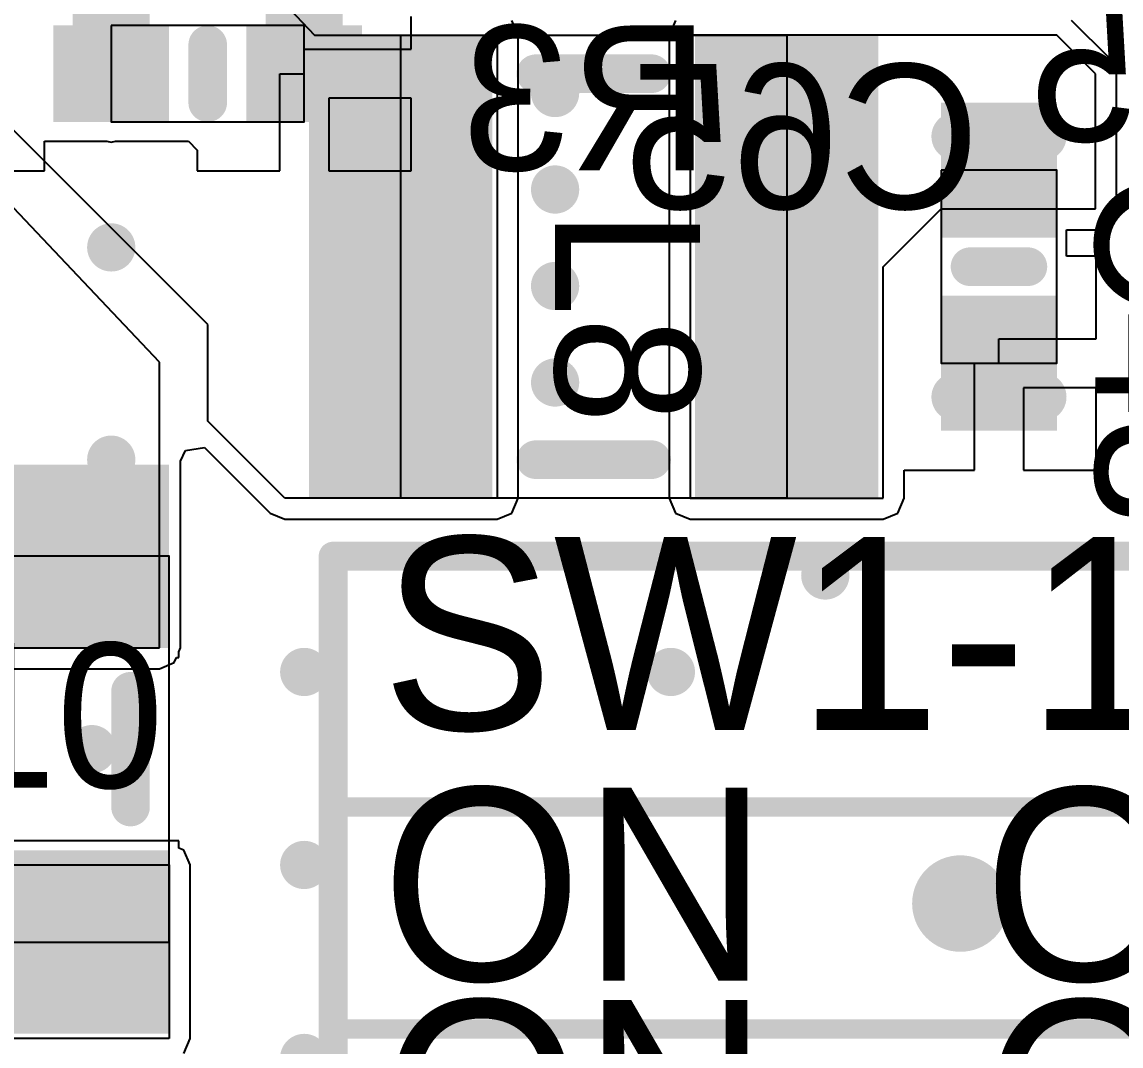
# Model space of a CAD drawing. Header units: millimetres. Extents: x 15 to 122, y 23 to 96.
# Drawn here: x 85.14 to 90.83, y 59.26 to 64.57 of the extents above; entities that cross this region are included whole.
import ezdxf

# ---------------------------------------------------------------- set-up
doc = ezdxf.new("R2010")
doc.units = ezdxf.units.MM
for name, color, linetype in [('Bottom Modules', 3, 'Continuous'), ('BottomLayer', 5, 'Continuous'), ('BottomOverlay', 54, 'Continuous'), ('BottomPaste', 16, 'Continuous'), ('TopLayer', 1, 'Continuous'), ('TopOverlay', 2, 'Continuous'), ('TopPaste', 8, 'Continuous'), ('TopSolder', 216, 'Continuous'), ('Upper Modules', 80, 'Continuous')]:
    doc.layers.add(name, color=color, linetype=linetype)
doc.styles.get("Standard").update_dxf_attribs({"font": 'ARExthalf2.shx', "width": 0.1})

msp = doc.modelspace()

# ---------------------------------------------------------------- linework, layer by layer
at = {"layer": 'Bottom Modules'}
msp.add_lwpolyline([(85.60000152, 64.5499979), (85.60000152, 64.04999889999999), (86.60000206, 64.04999889999999), (86.60000206, 64.5499979)], close=True, dxfattribs=at)
at = {"layer": 'BottomLayer'}
for p, q in [((87.15400145999999, 64.4269984), (87.15400145999999, 64.5959973)), ((86.60000206, 64.29999839999999), (86.60000206, 64.4269984)), ((86.60000206, 64.4269984), (87.15400145999999, 64.4269984)), ((86.47300206, 63.79599889999999), (86.47300206, 64.29999839999999)), ((86.47300206, 64.29999839999999), (86.60000206, 64.29999839999999)), ((87.15400145999999, 64.1729984), (86.72700205999999, 64.1729984)), ((86.72700205999999, 64.1729984), (86.72700205999999, 63.79599889999999)), ((87.15400145999999, 63.79599889999999), (87.15400145999999, 64.1729984)), ((85.25399764, 63.79597858), (85.25399764, 63.9499991)), ((85.25399764, 63.9499991), (85.57786034, 63.9499991)), ((85.57786034, 63.9499991), (85.60000151999999, 63.94559474)), ((85.60000151999999, 63.94559474), (85.6221427, 63.9499991)), ((85.6221427, 63.9499991), (85.97528652, 63.9499991)), ((85.97528652, 63.9499991), (85.97528906, 63.94999656)), ((85.97528906, 63.94999656), (85.97529159999999, 63.9499991)), ((85.97529159999999, 63.9499991), (85.99999817999999, 63.94999656)), ((85.99999817999999, 63.94999656), (86.04600266, 63.90399462)), ((86.04600266, 63.90399462), (86.04600266, 63.79599889999999)), ((84.14599883999999, 63.79597858), (85.25399764, 63.79597858)), ((86.04600266, 63.79599889999999), (86.47300206, 63.79599889999999)), ((86.72700205999999, 63.79599889999999), (87.15400145999999, 63.79599889999999))]:
    msp.add_line(p, q, dxfattribs=at)
at = {"layer": 'BottomLayer', "const_width": 0.3999992}
for points in [[(85.60001168, 64.30000856), (85.60001168, 65.0999968)], [(86.60000206, 64.29999839999999), (86.60000206, 64.97499832)], [(85.60000151999999, 64.29999839999999), (85.60001168, 64.30000856)]]:
    msp.add_lwpolyline(points, dxfattribs=at)
at = {"layer": 'BottomLayer'}
for points, const_width in [([(85.53750228, 64.42500196, 1), (85.66250076, 64.42500196, 1)], 0.12499848), ([(86.71250119999999, 64.42500196, 1), (86.83749968, 64.42500196, 1)], 0.12499848), ([(85.50000172, 64.29999839999999, 1), (85.70000132, 64.29999839999999, 1)], 0.1999996), ([(85.50001187999999, 64.30000856, 1), (85.70001148, 64.30000856, 1)], 0.1999996), ([(85.50001187999999, 64.30000856, 1), (85.70001148, 64.30000856, 1)], 0.1999996), ([(86.50000226, 64.29999839999999, 1), (86.70000186, 64.29999839999999, 1)], 0.1999996), ([(89.23750249999999, 64.30000093999999, 1), (89.36250098, 64.30000093999999, 1)], 0.12499848), ([(85.53750228, 64.17499991999999, 1), (85.66250076, 64.17499991999999, 1)], 0.12499848), ([(86.71250119999999, 64.17499991999999, 1), (86.83749968, 64.17499991999999, 1)], 0.12499848), ([(85.53750228, 63.40000019999999, 1), (85.66250076, 63.40000019999999, 1)], 0.12499848), ([(89.23750249999999, 63.2000006, 1), (89.36250098, 63.2000006, 1)], 0.12499848), ([(85.53750228, 62.29999986, 1), (85.66250076, 62.29999986, 1)], 0.12499848), ([(89.23750249999999, 61.70000106, 1), (89.36250098, 61.70000106, 1)], 0.12499848), ([(85.53750228, 60.09999918, 1), (85.66250076, 60.09999918, 1)], 0.12499848), ([(89.87497391999999, 59.9999816, 1), (90.12497087999999, 59.9999816, 1)], 0.2499995)]:
    msp.add_lwpolyline(points, format="xyb", close=True, dxfattribs=dict(at, const_width=const_width))
for points in [[(85.30000212, 64.5499979), (85.30000212, 64.04999889999999), (85.90000092, 64.5499979), (85.90000092, 64.04999889999999)], [(86.30000265999999, 64.5499979), (86.30000265999999, 64.04999889999999), (86.90000146, 64.5499979), (86.90000146, 64.04999889999999)]]:
    msp.add_solid(points, dxfattribs=at)
at = {"layer": 'BottomOverlay', "const_width": 0.1999996}
msp.add_lwpolyline([(86.10000052, 64.15000124), (86.10000052, 64.45000064)], dxfattribs=at)
at = {"layer": 'BottomOverlay', "const_width": 0.0999998}
for points in [[(86.05000061999999, 64.45000064, 1), (86.15000042, 64.45000064, 1)], [(86.05000061999999, 64.15000124, 1), (86.15000042, 64.15000124, 1)]]:
    msp.add_lwpolyline(points, format="xyb", close=True, dxfattribs=at)
at = {"layer": 'BottomPaste'}
for points in [[(85.30000212, 64.5499979), (85.30000212, 64.04999889999999), (85.90000092, 64.5499979), (85.90000092, 64.04999889999999)], [(85.30000212, 64.5499979), (85.30000212, 64.04999889999999), (85.90000092, 64.5499979), (85.90000092, 64.04999889999999)], [(86.30000265999999, 64.5499979), (86.30000265999999, 64.04999889999999), (86.90000146, 64.5499979), (86.90000146, 64.04999889999999)], [(86.30000265999999, 64.5499979), (86.30000265999999, 64.04999889999999), (86.90000146, 64.5499979), (86.90000146, 64.04999889999999)]]:
    msp.add_solid(points, dxfattribs=at)
at = {"layer": 'TopLayer'}
for p, q in [((85.0529414, 66.19999967999999), (86.65294327999999, 64.50000054)), ((87.70823962, 64.50000054), (87.67654042, 64.57653327999999)), ((88.52346023999999, 64.57653327999999), (88.49176104, 64.50000054)), ((90.7765393, 64.37653876), (90.5765397, 64.57653836)), ((86.65294327999999, 64.50000054), (87.60000006, 64.50000054)), ((87.60000006, 64.50000054), (87.60000006, 62.10000025999999)), ((87.70823962, 62.10000025999999), (87.70823962, 64.50000054)), ((88.49176104, 64.50000054), (88.49176104, 62.10000025999999)), ((90.50000188, 64.50000054), (88.6000006, 64.50000054)), ((88.6000006, 64.50000054), (88.6000006, 62.10000025999999)), ((90.70000148, 64.30000093999999), (90.50000188, 64.50000054)), ((90.80824104, 64.30000093999999), (90.7765393, 64.37653876)), ((90.70000148, 63.5999998), (90.70000148, 64.30000093999999)), ((90.80824104, 63.5999998), (90.80824104, 64.30000093999999)), ((86.10000052, 63.000001), (84.90000038, 64.20000114)), ((85.85000102, 62.80517029999999), (84.62499966, 64.10000133999999)), ((89.60000113999999, 63.30000039999999), (89.90000054, 63.5999998)), ((89.90000054, 63.5999998), (90.70000148, 63.5999998)), ((90.7765393, 63.52346197999999), (90.80824104, 63.5999998)), ((90.70000148, 63.49176024), (90.7765393, 63.52346197999999)), ((90.55000686, 63.40000019999999), (90.55000432, 63.49176024)), ((90.55000432, 63.49176024), (90.70000148, 63.49176024)), ((90.55000432, 63.35399826), (90.55000432, 63.40000019999999)), ((90.55000432, 63.40000019999999), (90.55000686, 63.40000019999999)), ((90.70400198, 63.35399826), (90.55000432, 63.35399826)), ((90.70400198, 62.92699886), (90.70400198, 63.35399826)), ((89.60000113999999, 62.10000025999999), (89.60000113999999, 63.30000039999999)), ((86.10000052, 62.49999946), (86.10000052, 63.000001)), ((90.20000248, 62.79999886), (90.20000248, 62.92699886)), ((90.20000248, 62.92699886), (90.70400198, 62.92699886)), ((85.85000102, 61.32500054), (85.85000102, 62.80517029999999)), ((90.07300248, 62.24599945999999), (90.07300248, 62.79999886)), ((90.07300248, 62.79999886), (90.20000248, 62.79999886)), ((90.70400198, 62.67299886), (90.32700247999999, 62.67299886)), ((90.32700247999999, 62.67299886), (90.32700247999999, 62.24599945999999)), ((90.70400198, 62.24599945999999), (90.70400198, 62.67299886)), ((86.49999971999999, 62.10000025999999), (86.10000052, 62.49999946)), ((85.98522554, 62.34697207999999), (86.08393502, 62.36299185999999)), ((86.08393502, 62.36299185999999), (86.42346189999999, 62.02346244)), ((85.95824058, 62.29300215999999), (85.98522554, 62.34697207999999)), ((85.95824058, 61.32500054), (85.95824058, 62.29300215999999)), ((89.70824069999999, 62.10000025999999), (89.70824069999999, 62.24599945999999)), ((89.70824069999999, 62.24599945999999), (90.07300248, 62.24599945999999)), ((90.32700247999999, 62.24599945999999), (90.70400198, 62.24599945999999)), ((87.60000006, 62.10000025999999), (86.49999971999999, 62.10000025999999)), ((87.67653788, 62.02346244), (87.70823962, 62.10000025999999)), ((88.49176104, 62.10000025999999), (88.52346277999999, 62.02346244)), ((88.6000006, 62.10000025999999), (89.60000113999999, 62.10000025999999)), ((89.67653896, 62.02346244), (89.70824069999999, 62.10000025999999)), ((86.42346189999999, 62.02346244), (86.49999971999999, 61.99176069999999)), ((87.60000006, 61.99176069999999), (87.67653788, 62.02346244)), ((88.52346277999999, 62.02346244), (88.6000006, 61.99176069999999)), ((89.60000113999999, 61.99176069999999), (89.67653896, 62.02346244)), ((86.49999971999999, 61.99176069999999), (87.60000006, 61.99176069999999)), ((88.6000006, 61.99176069999999), (89.60000113999999, 61.99176069999999)), ((83.50000064, 61.32500054), (85.85000102, 61.32500054)), ((85.9500059, 61.30511996), (85.95824058, 61.32500054)), ((85.9500059, 61.27500826), (85.9500059, 61.30511996)), ((85.85000102, 61.21676098), (85.92653883999999, 61.24846272)), ((85.92653883999999, 61.24846272), (85.9375345, 61.27500826)), ((85.9375345, 61.27500826), (85.9500059, 61.27500826)), ((83.50000064, 61.21676098), (85.85000102, 61.21676098)), ((85.9500059, 60.32501269999999), (83.45000582, 60.32501269999999)), ((85.9500059, 60.28752992), (85.9500059, 60.32501269999999)), ((85.97653874, 60.27653934), (85.9500059, 60.28752992)), ((86.00824048, 60.20000151999999), (85.97653874, 60.27653934)), ((83.50000064, 60.20000151999999), (85.90000092, 60.20000151999999)), ((85.90000092, 60.20000151999999), (85.90000092, 59.30000078)), ((86.00824048, 59.30000078), (86.00824048, 60.20000151999999)), ((85.90000092, 59.30000078), (84.70000078, 59.30000078)), ((85.97653874, 59.22346296), (86.00824048, 59.30000078))]:
    msp.add_line(p, q, dxfattribs=at)
for points, const_width in [([(87.83750275999999, 64.20000114, 1), (87.96250124, 64.20000114, 1)], 0.12499848), ([(89.91250242, 63.97500032, 1), (90.0375009, 63.97500032, 1)], 0.12499848), ([(90.36250152, 63.97500032, 1), (90.4875, 63.97500032, 1)], 0.12499848), ([(87.83750275999999, 63.6999996, 1), (87.96250124, 63.6999996, 1)], 0.12499848), ([(87.83750275999999, 63.2000006, 1), (87.96250124, 63.2000006, 1)], 0.12499848), ([(87.83750275999999, 62.70000159999999, 1), (87.96250124, 62.70000159999999, 1)], 0.12499848), ([(89.91250242, 62.62500048, 1), (90.0375009, 62.62500048, 1)], 0.12499848), ([(90.36250152, 62.62500048, 1), (90.4875, 62.62500048, 1)], 0.12499848), ([(86.53750282, 61.19999952, 1), (86.66250129999999, 61.19999952, 1)], 0.12499848), ([(88.43750156, 61.19999952, 1), (88.56250003999999, 61.19999952, 1)], 0.12499848), ([(85.43750247999999, 60.80000032, 1), (85.56250096, 60.80000032, 1)], 0.12499848), ([(86.53750282, 60.20000151999999, 1), (86.66250129999999, 60.20000151999999, 1)], 0.12499848), ([(89.87497391999999, 59.9999816, 1), (90.12497087999999, 59.9999816, 1)], 0.2499995), ([(86.53750282, 59.20000098, 1), (86.66250129999999, 59.20000098, 1)], 0.12499848)]:
    msp.add_lwpolyline(points, format="xyb", close=True, dxfattribs=dict(at, const_width=const_width))
for points in [[(86.67498286, 64.45000572), (86.67498286, 62.15000524), (87.52498369999999, 64.45000572), (87.52498369999999, 62.15000524)], [(88.67497886, 64.45000572), (88.67497886, 62.15000524), (89.52497969999999, 64.45000572), (89.52497969999999, 62.15000524)], [(89.95000298, 63.5), (90.45000198, 63.5), (89.95000298, 64.0999988), (90.45000198, 64.0999988)], [(89.95000298, 62.49999946), (90.45000198, 62.49999946), (89.95000298, 63.09999826), (90.45000198, 63.09999826)], [(85.8500061, 62.2250089), (83.55000562, 62.2250089), (85.8500061, 61.37500806), (83.55000562, 61.37500806)], [(85.8500061, 60.2250129), (83.55000562, 60.2250129), (85.8500061, 59.37501206), (83.55000562, 59.37501206)]]:
    msp.add_solid(points, dxfattribs=at)
at = {"layer": 'TopOverlay'}
for points, const_width in [([(87.80000727999999, 64.30000348), (88.40000608, 64.30000348)], 0.1999996), ([(90.05000023999999, 63.30000039999999), (90.34999964, 63.30000039999999)], 0.1999996), ([(87.80000727999999, 62.30000748), (88.40000608, 62.30000748)], 0.1999996), ([(86.75000175999999, 56.09999955999999), (86.75000175999999, 61.80000086)], 0.1499997), ([(86.75000175999999, 61.80000086), (91.00000088, 61.80000086)], 0.1499997), ([(85.70000386, 60.49998567999999), (85.70000386, 61.09998448)], 0.1999996), ([(86.75000175999999, 60.49999837999999), (96.00000104, 60.49999837999999)], 0.0999998), ([(86.75000175999999, 59.34999814), (96.00000104, 59.34999814)], 0.0999998)]:
    msp.add_lwpolyline(points, dxfattribs=dict(at, const_width=const_width))
for points, const_width in [([(87.75000738, 64.30000348, 1), (87.85000717999999, 64.30000348, 1)], 0.0999998), ([(88.35000618, 64.30000348, 1), (88.45000598, 64.30000348, 1)], 0.0999998), ([(90.00000034, 63.30000039999999, 1), (90.10000013999999, 63.30000039999999, 1)], 0.0999998), ([(90.29999973999999, 63.30000039999999, 1), (90.39999954, 63.30000039999999, 1)], 0.0999998), ([(87.75000738, 62.30000748, 1), (87.85000717999999, 62.30000748, 1)], 0.0999998), ([(88.35000618, 62.30000748, 1), (88.45000598, 62.30000748, 1)], 0.0999998), ([(86.71250119999999, 61.80000086, 1), (86.78750232, 61.80000086, 1)], 0.07499858), ([(86.71250119999999, 61.80000086, 1), (86.78750232, 61.80000086, 1)], 0.07499858), ([(85.65000395999999, 61.09998448, 1), (85.75000376, 61.09998448, 1)], 0.0999998), ([(85.65000395999999, 60.49998567999999, 1), (85.75000376, 60.49998567999999, 1)], 0.0999998), ([(86.72500308, 60.49999837999999, 1), (86.77500044, 60.49999837999999, 1)], 0.0499999), ([(86.72500308, 59.34999814, 1), (86.77500044, 59.34999814, 1)], 0.0499999)]:
    msp.add_lwpolyline(points, format="xyb", close=True, dxfattribs=dict(at, const_width=const_width))
at = {"layer": 'TopPaste'}
for points in [[(86.67498286, 64.45000572), (86.67498286, 62.15000524), (87.52498369999999, 64.45000572), (87.52498369999999, 62.15000524)], [(86.67498286, 64.45000572), (86.67498286, 62.15000524), (87.52498369999999, 64.45000572), (87.52498369999999, 62.15000524)], [(88.67497886, 64.45000572), (88.67497886, 62.15000524), (89.52497969999999, 64.45000572), (89.52497969999999, 62.15000524)], [(88.67497886, 64.45000572), (88.67497886, 62.15000524), (89.52497969999999, 64.45000572), (89.52497969999999, 62.15000524)], [(89.95000298, 63.5), (90.45000198, 63.5), (89.95000298, 64.0999988), (90.45000198, 64.0999988)], [(89.95000298, 63.5), (90.45000198, 63.5), (89.95000298, 64.0999988), (90.45000198, 64.0999988)], [(89.95000298, 62.49999946), (90.45000198, 62.49999946), (89.95000298, 63.09999826), (90.45000198, 63.09999826)], [(89.95000298, 62.49999946), (90.45000198, 62.49999946), (89.95000298, 63.09999826), (90.45000198, 63.09999826)], [(85.8500061, 62.2250089), (83.55000562, 62.2250089), (85.8500061, 61.37500806), (83.55000562, 61.37500806)], [(85.8500061, 62.2250089), (83.55000562, 62.2250089), (85.8500061, 61.37500806), (83.55000562, 61.37500806)], [(85.8500061, 60.2250129), (83.55000562, 60.2250129), (85.8500061, 59.37501206), (83.55000562, 59.37501206)], [(85.8500061, 60.2250129), (83.55000562, 60.2250129), (85.8500061, 59.37501206), (83.55000562, 59.37501206)]]:
    msp.add_solid(points, dxfattribs=at)
at = {"layer": 'TopSolder'}
for points in [[(86.62498296, 64.50000562), (86.62498296, 62.10000534), (87.5749836, 64.50000562), (87.5749836, 62.10000534)], [(86.62498296, 64.50000562), (86.62498296, 62.10000534), (87.5749836, 64.50000562), (87.5749836, 62.10000534)], [(88.62497895999999, 64.50000562), (88.62497895999999, 62.10000534), (89.57497959999999, 64.50000562), (89.57497959999999, 62.10000534)], [(88.62497895999999, 64.50000562), (88.62497895999999, 62.10000534), (89.57497959999999, 64.50000562), (89.57497959999999, 62.10000534)], [(89.90000307999999, 63.4500001), (90.50000188, 63.4500001), (89.90000307999999, 64.1499987), (90.50000188, 64.1499987)], [(89.90000307999999, 63.4500001), (90.50000188, 63.4500001), (89.90000307999999, 64.1499987), (90.50000188, 64.1499987)], [(89.90000307999999, 62.44999955999999), (90.50000188, 62.44999955999999), (89.90000307999999, 63.14999816), (90.50000188, 63.14999816)], [(89.90000307999999, 62.44999955999999), (90.50000188, 62.44999955999999), (89.90000307999999, 63.14999816), (90.50000188, 63.14999816)], [(85.90000599999999, 62.27500879999999), (83.50000571999999, 62.27500879999999), (85.90000599999999, 61.32500816), (83.50000571999999, 61.32500816)], [(85.90000599999999, 62.27500879999999), (83.50000571999999, 62.27500879999999), (85.90000599999999, 61.32500816), (83.50000571999999, 61.32500816)], [(85.90000599999999, 60.2750128), (83.50000571999999, 60.2750128), (85.90000599999999, 59.32501216), (83.50000571999999, 59.32501216)], [(85.90000599999999, 60.2750128), (83.50000571999999, 60.2750128), (85.90000599999999, 59.32501216), (83.50000571999999, 59.32501216)]]:
    msp.add_solid(points, dxfattribs=at)
at = {"layer": 'Upper Modules'}
for points in [[(89.09997927999999, 64.50000562), (89.09997927999999, 62.10000534), (87.09998328, 62.10000534), (87.09998328, 64.50000562)], [(89.90000307999999, 63.7999994), (89.90000307999999, 62.79999886), (90.50000188, 62.79999886), (90.50000188, 63.7999994)], [(83.50000571999999, 61.80000848), (83.50000571999999, 59.80001248), (85.90000599999999, 59.80001248), (85.90000599999999, 61.80000848)]]:
    msp.add_lwpolyline(points, close=True, dxfattribs=at)

# ---------------------------------------------------------------- texts
at = {"layer": 'BottomOverlay', "text_generation_flag": 2}
for s, p in [('C55', (92.20000101999999, 63.95000164)), ('R3', (88.7000004, 63.7999994)), ('C65', (90.10000013999999, 63.5999998))]:
    msp.add_text(s, height=0.75000104, rotation=360, dxfattribs=at).set_placement(p)
at = {"layer": 'TopOverlay'}
for s, rotation, p in [('C43', 270, (90.70000148, 63.7999994)), ('L8', 270, (87.89999945999999, 63.60000234)), ('L10', 360, (84.20000178, 60.60000325999999))]:
    msp.add_text(s, height=0.75000104, rotation=rotation, dxfattribs=at).set_placement(p)
for s, p in [('SW1-1,2', (87.00000125999999, 60.90000011999999)), ('ON   ON ', (87.00000125999999, 59.60000017999999)), ('ON   OFF', (87.00000125999999, 58.49999983999999))]:
    msp.add_text(s, height=1.00000054, dxfattribs=at).set_placement(p)

doc.saveas('drawing.dxf')
